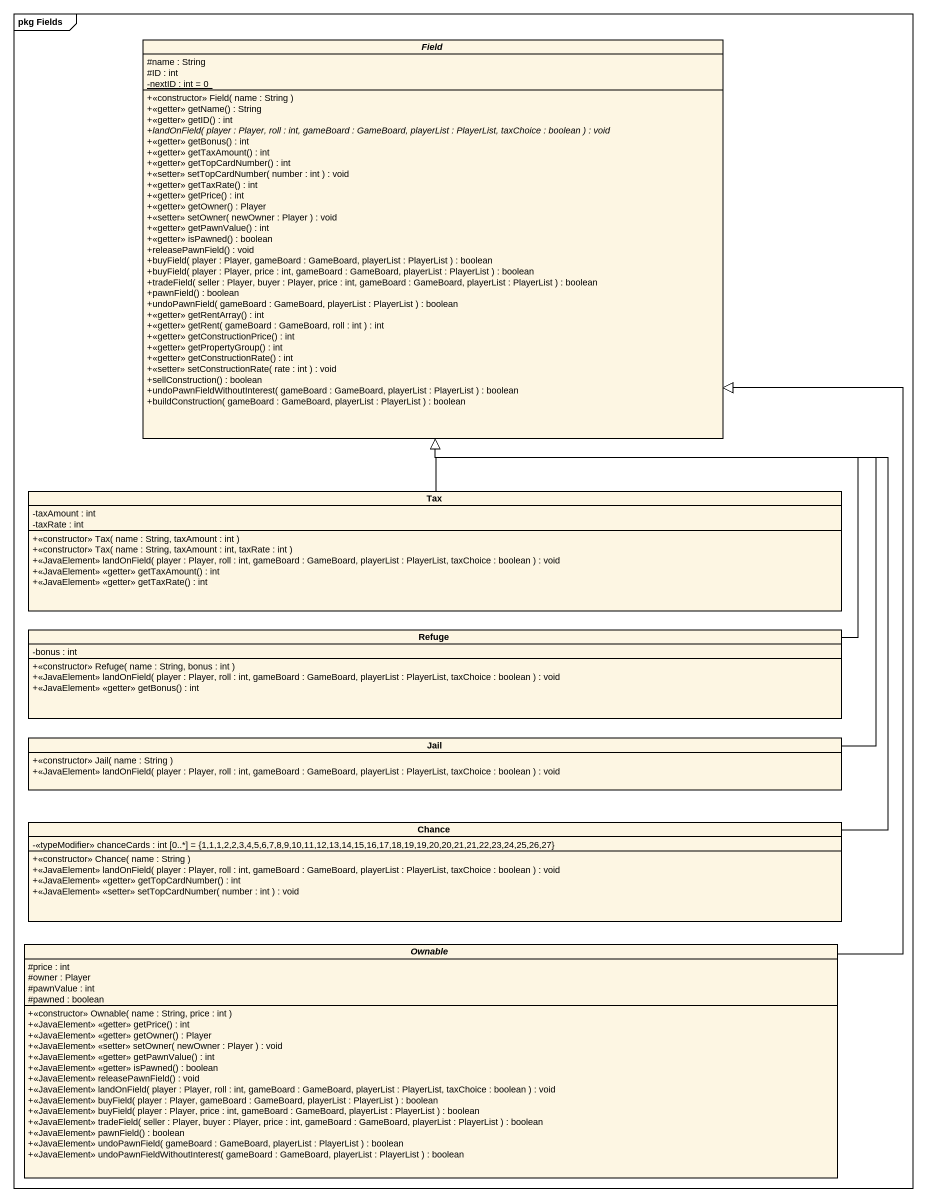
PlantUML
@startuml
mainframe pkg Fields
hide circle
hide empty members
skinparam classAttributeIconSize 0
abstract class Field {
  #name : String
  #ID : int
  {static} -nextID : int = 0
  +<<constructor>> Field( name : String )
  +<<getter>> getName() : String
  +<<getter>> getID() : int
  {abstract} +landOnField( player : Player, roll : int, gameBoard : GameBoard, playerList : PlayerList, taxChoice : boolean ) : void
  +<<getter>> getBonus() : int
  +<<getter>> getTaxAmount() : int
  +<<getter>> getTopCardNumber() : int
  +<<setter>> setTopCardNumber( number : int ) : void
  +<<getter>> getTaxRate() : int
  +<<getter>> getPrice() : int
  +<<getter>> getOwner() : Player
  +<<setter>> setOwner( newOwner : Player ) : void
  +<<getter>> getPawnValue() : int
  +<<getter>> isPawned() : boolean
  +releasePawnField() : void
  +buyField( player : Player, gameBoard : GameBoard, playerList : PlayerList ) : boolean
  +buyField( player : Player, price : int, gameBoard : GameBoard, playerList : PlayerList ) : boolean
  +tradeField( seller : Player, buyer : Player, price : int, gameBoard : GameBoard, playerList : PlayerList ) : boolean
  +pawnField() : boolean
  +undoPawnField( gameBoard : GameBoard, playerList : PlayerList ) : boolean
  +<<getter>> getRentArray() : int
  +<<getter>> getRent( gameBoard : GameBoard, roll : int ) : int
  +<<getter>> getConstructionPrice() : int
  +<<getter>> getPropertyGroup() : int
  +<<getter>> getConstructionRate() : int
  +<<setter>> setConstructionRate( rate : int ) : void
  +sellConstruction() : boolean
  +undoPawnFieldWithoutInterest( gameBoard : GameBoard, playerList : PlayerList ) : boolean
  +buildConstruction( gameBoard : GameBoard, playerList : PlayerList ) : boolean
}
class Tax {
  -taxAmount : int
  -taxRate : int
  +<<constructor>> Tax( name : String, taxAmount : int )
  +<<constructor>> Tax( name : String, taxAmount : int, taxRate : int )
  +<<JavaElement>> landOnField( player : Player, roll : int, gameBoard : GameBoard, playerList : PlayerList, taxChoice : boolean ) : void
  +<<JavaElement>> <<getter>> getTaxAmount() : int
  +<<JavaElement>> <<getter>> getTaxRate() : int
}
class Refuge {
  -bonus : int
  +<<constructor>> Refuge( name : String, bonus : int )
  +<<JavaElement>> landOnField( player : Player, roll : int, gameBoard : GameBoard, playerList : PlayerList, taxChoice : boolean ) : void
  +<<JavaElement>> <<getter>> getBonus() : int
}
class Jail {
  +<<constructor>> Jail( name : String )
  +<<JavaElement>> landOnField( player : Player, roll : int, gameBoard : GameBoard, playerList : PlayerList, taxChoice : boolean ) : void
}
class Chance {
  -<<typeModifier>> chanceCards : int [0..*] = {1,1,1,2,2,3,4,5,6,7,8,9,10,11,12,13,14,15,16,17,18,19,19,20,20,21,21,22,23,24,25,26,27}
  +<<constructor>> Chance( name : String )
  +<<JavaElement>> landOnField( player : Player, roll : int, gameBoard : GameBoard, playerList : PlayerList, taxChoice : boolean ) : void
  +<<JavaElement>> <<getter>> getTopCardNumber() : int
  +<<JavaElement>> <<setter>> setTopCardNumber( number : int ) : void
}
abstract class Ownable {
  #price : int
  #owner : Player
  #pawnValue : int
  #pawned : boolean
  +<<constructor>> Ownable( name : String, price : int )
  +<<JavaElement>> <<getter>> getPrice() : int
  +<<JavaElement>> <<getter>> getOwner() : Player
  +<<JavaElement>> <<setter>> setOwner( newOwner : Player ) : void
  +<<JavaElement>> <<getter>> getPawnValue() : int
  +<<JavaElement>> <<getter>> isPawned() : boolean
  +<<JavaElement>> releasePawnField() : void
  +<<JavaElement>> landOnField( player : Player, roll : int, gameBoard : GameBoard, playerList : PlayerList, taxChoice : boolean ) : void
  +<<JavaElement>> buyField( player : Player, gameBoard : GameBoard, playerList : PlayerList ) : boolean
  +<<JavaElement>> buyField( player : Player, price : int, gameBoard : GameBoard, playerList : PlayerList ) : boolean
  +<<JavaElement>> tradeField( seller : Player, buyer : Player, price : int, gameBoard : GameBoard, playerList : PlayerList ) : boolean
  +<<JavaElement>> pawnField() : boolean
  +<<JavaElement>> undoPawnField( gameBoard : GameBoard, playerList : PlayerList ) : boolean
  +<<JavaElement>> undoPawnFieldWithoutInterest( gameBoard : GameBoard, playerList : PlayerList ) : boolean
}
Tax -up-|> Field
Refuge -up-|> Field
Jail -up-|> Field
Chance -up-|> Field
Ownable -up-|> Field
@enduml
